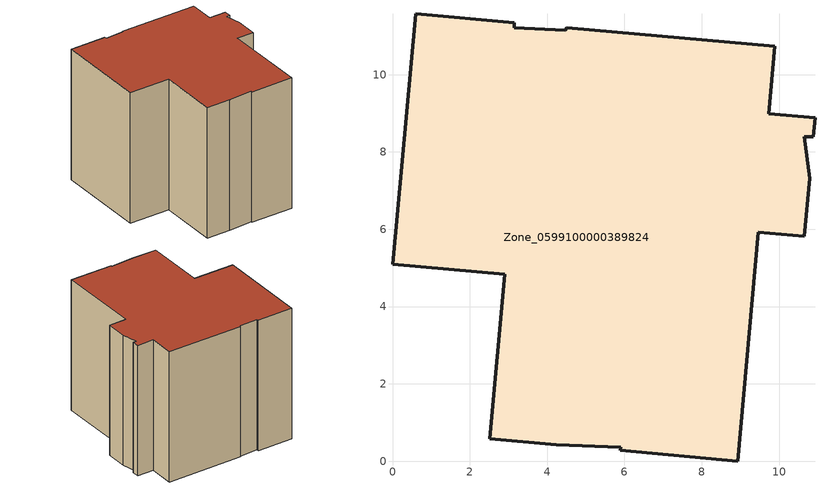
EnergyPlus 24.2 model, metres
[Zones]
Zone_0599100000389824
 floor ground (C_G): 2.9,4.83 0,5.09 0.6,11.57 3.16,11.34 3.15,11.21 4.46,11.15 4.51,11.22 9.89,10.73 9.74,8.99 10.93,8.88 10.89,8.4 10.66,8.39 10.79,7.32 10.65,5.82 9.46,5.93 8.94,0 5.89,0.28 5.9,0.35 4.24,0.42 2.52,0.58 z0
 wall outside (C_F): 0,5.09 2.9,4.83 2.52,0.58 4.24,0.42 5.9,0.35 5.89,0.28 8.94,0 9.46,5.93 10.65,5.82 10.79,7.32 10.66,8.39 10.89,8.4 10.93,8.88 9.74,8.99 9.89,10.73 4.51,11.22 4.46,11.15 3.15,11.21 3.16,11.34 0.6,11.57 0,5.09 z0:9.49
 roof outside (C_R): 4.46,11.15 3.15,11.21 3.16,11.34 0.6,11.57 0,5.09 2.9,4.83 2.52,0.58 4.24,0.42 5.9,0.35 5.89,0.28 8.94,0 9.46,5.93 10.65,5.82 10.79,7.32 10.66,8.39 10.89,8.4 10.93,8.88 9.74,8.99 9.89,10.73 4.51,11.22 z9.49
[BUILDING]
Pand.0599100000389824: North Axis=0; Terrain=City; Loads Convergence Tolerance Value=0.04; Temperature Convergence Tolerance Value=0.4; Solar Distribution=FullExterior; Maximum Number of Warmup Days=25; Minimum Number of Warmup Days=1
[Site:Location]
Rotterdam.The.Hague.AP_ZH_NLD Design_Conditions: Latitude=51.96; Longitude=4.45; Time Zone=1; Elevation=-4.5
[SITE:GROUNDTEMPERATURE:BUILDINGSURFACE]
18, 18, 18, 18, 18, 18, 18, 18, 18, 18, 18, 18
[MATERIAL] Thermal Absorptance=0.9; Solar Absorptance=0.7; Visible Absorptance=0.7
Name | Roughness | Thickness | Conductivity | Density | Specific Heat
G.TC.1992-2005 | MediumSmooth | 0.15 | 0.06 | 540 | 1210
F.TC.1992-2005 | Rough | 0.3 | 0.12 | 1920 | 840
R.TC.1992-2005 | MediumRough | 0.2 | 0.08 | 1500 | 1000
[CONSTRUCTION]
C_G: G.TC.1992-2005
C_F: F.TC.1992-2005
C_R: R.TC.1992-2005
[ZONE]
Zone_0599100000389824: Type=1; Multiplier=1; Ceiling Height=Autocalculate; Volume=Autocalculate; Floor Area=autocalculate; Part of Total Floor Area=Yes
[ZONEINFILTRATION:DESIGNFLOWRATE]
Infil_Zone_0599100000389824: Zone or ZoneList or Space or SpaceList=Zone_0599100000389824; Schedule=AlwaysOn; Design Flow Rate Calculation Method=Flow/Area; Flow Rate per Floor Area=0.0015; Constant Term Coefficient=1; Temperature Term Coefficient=0; Velocity Term Coefficient=0; Velocity Squared Term Coefficient=0
[HVACTEMPLATE:ZONE:IDEALLOADSAIRSYSTEM]
Zone_0599100000389824: Maximum Heating Supply Air Temperature=50; Minimum Cooling Supply Air Temperature=13; Maximum Heating Supply Air Humidity Ratio=0.0156; Minimum Cooling Supply Air Humidity Ratio=0.0077; Heating Limit=NoLimit; Cooling Limit=NoLimit; Dehumidification Control Type=ConstantSensibleHeatRatio; Cooling Sensible Heat Ratio=0.7; Dehumidification Setpoint=60; Humidification Control Type=None; Humidification Setpoint=30; Outdoor Air Method=None; Outdoor Air Flow Rate per Person=0.00944; Outdoor Air Flow Rate per Zone Floor Area=0; Outdoor Air Flow Rate per Zone=0; Demand Controlled Ventilation Type=None; Outdoor Air Economizer Type=NoEconomizer; Heat Recovery Type=None; Sensible Heat Recovery Effectiveness=0.7; Latent Heat Recovery Effectiveness=0.65
[ZONECONTROL:THERMOSTAT]
ThermostatControl_Zone_0599100000389824: Zone or ZoneList=Zone_0599100000389824; Control Type Schedule=DualSetpointControlType; Control 1=Thermostat_Zone_0599100000389824; Temperature Difference Between Cutout And Setpoint=0
[THERMOSTATSETPOINT:DUALSETPOINT]
Thermostat_Zone_0599100000389824: Heating Setpoint Temperature Schedule=HeatingSetpoint_Zone_0599100000389824; Cooling Setpoint Temperature Schedule=CoolingSetpoint_Zone_0599100000389824
[SCHEDULE:COMPACT]
HeatingSetpoint_Zone_0599100000389824: Through: 12/31, For: AllDays, Until: 24:00, 21
CoolingSetpoint_Zone_0599100000389824: Through: 12/31, For: AllDays, Until: 24:00, 24
DualSetpointControlType: Through: 12/31, For: AllDays, Until: 24:00, 4
AlwaysOn: Through: 12/31, For: AllDays, Until: 24:00, 1
